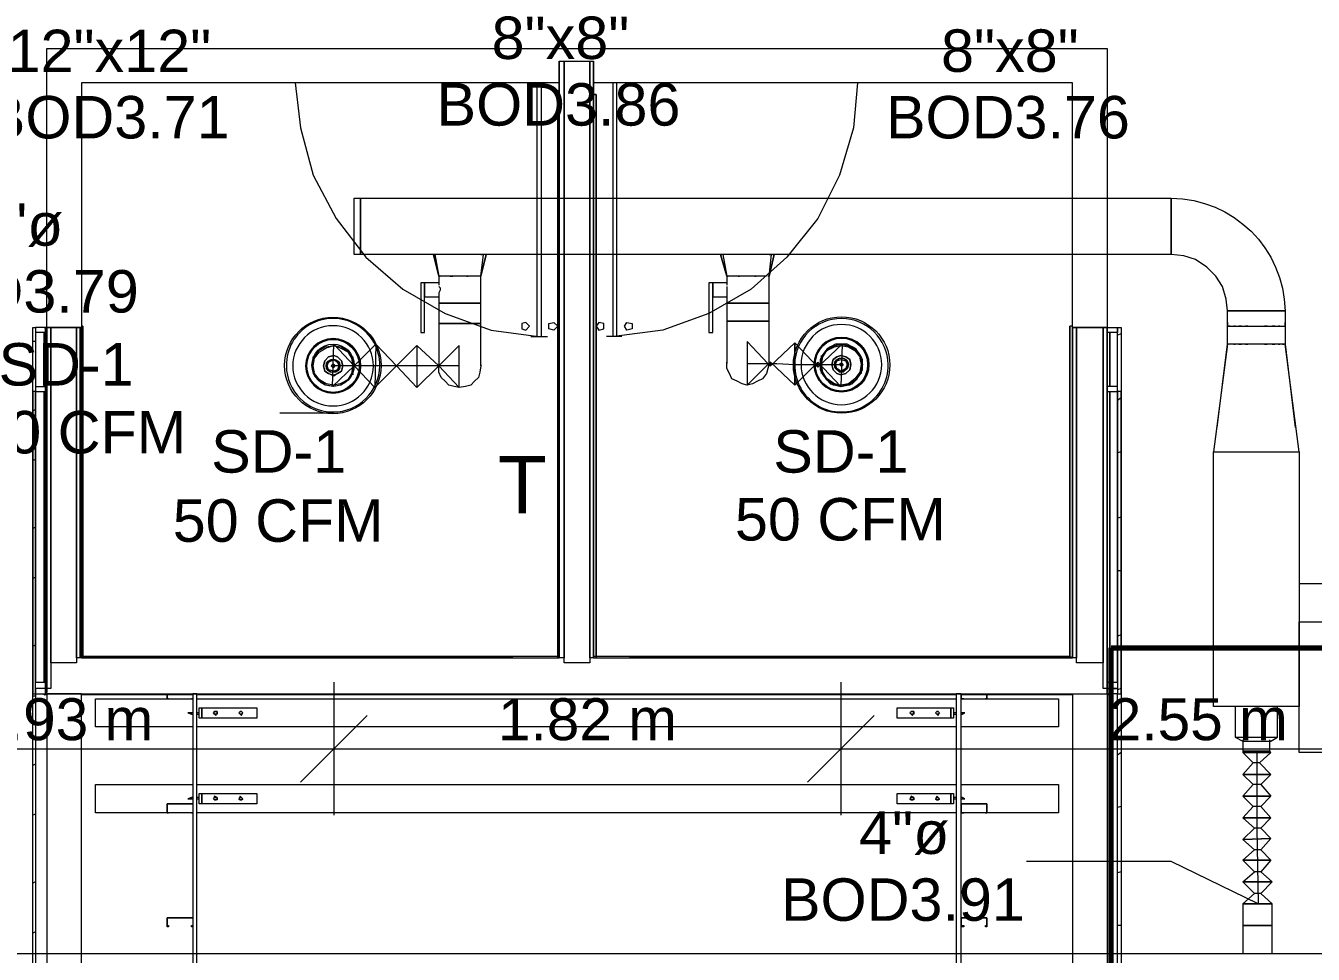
# Model space of a CAD drawing. Header units: metres. Extents: x -2 to 237, y -8 to 52.
# Drawn here: x 36.29 to 40.902, y 42.542 to 45.867 of the extents above; entities that cross this region are included whole.
import ezdxf

# ---------------------------------------------------------------- set-up
doc = ezdxf.new("R2010")
doc.units = ezdxf.units.M
doc.layers.add('HVAC - Ductos', color=5, linetype='Continuous', lineweight=0)
doc.layers.add('PDF2_Text', color=7, linetype='Continuous', lineweight=0)
doc.layers.add('PDF2_Geometry', color=7, linetype='Continuous', lineweight=0, true_color=0xaaaaaa)
doc.styles.add('PDF Helvetica', font='')
doc.styles.get('PDF Helvetica').set_extended_font_data('Helvetica')

msp = doc.modelspace()

# ---------------------------------------------------------------- linework, layer by layer
at = {"layer": 'HVAC - Ductos', "lineweight": 0}
for points in [[(38.2005, 45.1489), (38.2005, 45.4836)], [(37.7556, 45.0479), (37.7694, 44.97), (37.7694, 44.947), (37.7189, 44.947), (37.7051, 44.947), (37.7051, 44.7682), (37.7189, 44.7682), (37.7189, 44.947), (37.7189, 44.9424), (37.7189, 44.9333), (37.7189, 44.9287), (37.7189, 44.9241), (37.7189, 44.915), (37.7189, 44.9104), (37.7189, 44.9058), (37.7189, 44.9012), (37.7189, 44.8966), (37.7694, 44.8966), (37.7694, 44.8737), (37.7785, 44.8737), (37.7923, 44.8737), (37.806, 44.8737), (37.8244, 44.8737), (37.8428, 44.8737), (37.8657, 44.8737), (37.884, 44.8737), (37.8978, 44.8737), (37.9115, 44.8737), (37.9161, 44.8737), (37.9207, 44.8737), (37.9207, 44.97), (37.9161, 44.97), (37.9115, 44.97), (37.8978, 44.97), (37.884, 44.97), (37.8657, 44.97), (37.8428, 44.97), (37.8244, 44.97), (37.806, 44.97), (37.7923, 44.97), (37.7785, 44.97), (37.774, 44.97), (37.7694, 44.97), (37.774, 44.97), (37.7694, 44.97)], [(37.7694, 45.0479), (37.7602, 45.0479), (37.7556, 45.0479), (37.751, 45.0479)], [(37.751, 45.0479), (37.7694, 44.97), (37.751, 45.0479)], [(37.7923, 45.0479), (37.774, 45.0479)], [(37.8565, 45.0479), (37.8336, 45.0479), (37.829, 45.0479), (37.8015, 45.0479), (37.7969, 45.0479)], [(37.8244, 45.0479), (37.8106, 45.0479), (37.8015, 45.0479)], [(37.9161, 45.0479), (37.8978, 45.0479), (37.8932, 45.0479), (37.8886, 45.0479), (37.8794, 45.0479), (37.8657, 45.0479), (37.8611, 45.0479)], [(37.9391, 45.0479), (37.9207, 44.97), (37.9391, 45.0479), (37.9345, 45.0479)], [(37.9207, 44.97), (37.9299, 45.0479), (37.9207, 45.0479), (37.9253, 45.0479)], [(38.7784, 45.0479), (38.8013, 44.97), (38.7784, 45.0479)], [(38.8013, 45.0479), (38.7921, 45.0479), (38.7875, 45.0479), (38.8013, 44.97), (38.8058, 44.97), (38.8013, 44.97)], [(38.8242, 45.0479), (38.8196, 45.0479), (38.8058, 45.0479)], [(38.8884, 45.0479), (38.8655, 45.0479), (38.8609, 45.0479), (38.8563, 45.0479), (38.8425, 45.0479), (38.8334, 45.0479), (38.8288, 45.0479)], [(38.9527, 44.97), (38.9618, 45.0479), (38.9481, 45.0479), (38.9297, 45.0479), (38.9251, 45.0479), (38.9205, 45.0479), (38.9113, 45.0479), (38.8976, 45.0479), (38.893, 45.0479)], [(38.9527, 45.0479), (38.9572, 45.0479)], [(38.9435, 44.97), (38.9297, 44.97), (38.9113, 44.97), (38.893, 44.97), (38.8747, 44.97), (38.8563, 44.97), (38.8379, 44.97), (38.8196, 44.97), (38.8104, 44.97), (38.8058, 44.97), (38.8013, 44.97), (38.8013, 44.947), (38.7508, 44.947), (38.737, 44.947), (38.737, 44.7682), (38.7508, 44.7682), (38.7508, 44.947), (38.7508, 44.9424), (38.7508, 44.9333), (38.7508, 44.9287), (38.7508, 44.9241), (38.7508, 44.915), (38.7508, 44.9104), (38.7508, 44.9058), (38.7508, 44.9012), (38.7508, 44.8966), (38.8013, 44.8966), (38.8013, 44.8737), (38.8104, 44.8737), (38.8196, 44.8737), (38.8379, 44.8737), (38.8563, 44.8737), (38.8747, 44.8737), (38.893, 44.8737), (38.9113, 44.8737), (38.9297, 44.8737), (38.9435, 44.8737), (38.9481, 44.8737), (38.9527, 44.8737), (38.9527, 44.97), (38.9481, 44.97)], [(37.7694, 44.947), (37.7694, 44.9424), (37.7694, 44.9379)], [(37.7694, 44.9333), (37.774, 44.9287), (37.774, 44.9196), (37.7694, 44.9104), (37.7694, 44.9012), (37.7694, 44.8966)], [(38.8013, 44.947), (38.8013, 44.9424), (38.8013, 44.9379)], [(38.8013, 44.9333), (38.8013, 44.9287), (38.8013, 44.9196), (38.8013, 44.9104), (38.8013, 44.9012), (38.8013, 44.8966)], [(37.9207, 44.649), (37.9207, 44.6536), (37.9207, 44.6719), (37.9207, 44.6994), (37.9207, 44.7407), (37.9207, 44.7819), (37.9207, 44.8003), (37.9161, 44.8003), (37.9115, 44.8003), (37.8978, 44.8003), (37.884, 44.8003), (37.8657, 44.8003), (37.8428, 44.8003), (37.8244, 44.8003), (37.806, 44.8003), (37.7923, 44.8003), (37.7785, 44.8003), (37.7694, 44.8003), (37.7694, 44.7544), (37.7694, 44.7178), (37.7694, 44.6856), (37.7694, 44.6627), (37.7694, 44.649), (37.7694, 44.6536)], [(38.9527, 44.6581), (38.9527, 44.6627), (38.9527, 44.681), (38.9527, 44.7132), (38.9527, 44.7499), (38.9527, 44.7911), (38.9527, 44.8095), (38.9481, 44.8095), (38.9435, 44.8095), (38.9297, 44.8095), (38.9113, 44.8095), (38.893, 44.8095), (38.8747, 44.8095), (38.8563, 44.8095), (38.8379, 44.8095), (38.8196, 44.8095), (38.8104, 44.8095), (38.8013, 44.8095), (38.8013, 44.7682), (38.8013, 44.7269), (38.8013, 44.6948), (38.8013, 44.6719), (38.8013, 44.6581), (38.8013, 44.6627)], [(40.6037, 44.7911), (40.6082, 44.7911), (40.6266, 44.7911), (40.6496, 44.7911), (40.6725, 44.7911), (40.7, 44.7911), (40.723, 44.7911), (40.7504, 44.7911), (40.7687, 44.7911), (40.7871, 44.7911), (40.7917, 44.7911), (40.7963, 44.7911), (40.8009, 44.7911), (40.8009, 44.7269), (40.7963, 44.7269), (40.7871, 44.7269), (40.7687, 44.7269), (40.7504, 44.7269), (40.723, 44.7269), (40.7, 44.7269), (40.6725, 44.7269), (40.6496, 44.7269), (40.6266, 44.7269), (40.6082, 44.7269), (40.5991, 44.7269), (40.5945, 44.7269), (40.5945, 44.7911), (40.5991, 44.7911)], [(40.622, 44.7911), (40.6174, 44.7911)], [(40.645, 44.7911), (40.6404, 44.7911), (40.6358, 44.7911)], [(40.6679, 44.7911), (40.6587, 44.7911)], [(40.7367, 44.7911), (40.7321, 44.7911), (40.7275, 44.7911)], [(40.7642, 44.7911), (40.7596, 44.7911), (40.755, 44.7911)], [(40.7825, 44.7911), (40.7779, 44.7911)], [(38.8747, 44.6581), (38.8884, 44.6581), (38.9297, 44.6581), (38.9481, 44.6581), (38.8747, 44.7361), (38.8747, 44.5802), (38.9481, 44.6536)], [(38.8747, 44.7361), (38.8747, 44.5802)], [(37.3199, 44.6765), (37.3199, 44.681), (37.3245, 44.681), (37.3383, 44.704), (37.3612, 44.7178), (37.3657, 44.7224)], [(37.3657, 44.7178), (37.3933, 44.7224), (37.4163, 44.7178)], [(37.4163, 44.7224), (37.4209, 44.7178), (37.4437, 44.704), (37.4575, 44.681)], [(37.9207, 44.6536), (37.9207, 44.649), (37.9161, 44.626), (37.9115, 44.6076), (37.8978, 44.5939), (37.884, 44.5802), (37.8657, 44.5756), (37.8428, 44.571), (37.8244, 44.5756), (37.806, 44.5802), (37.7923, 44.5939), (37.7785, 44.6076), (37.7694, 44.626), (37.7694, 44.649), (37.6914, 44.7224), (37.6914, 44.571), (37.618, 44.649), (37.5446, 44.7269), (37.54, 44.571), (37.618, 44.649), (37.6914, 44.7224), (37.6914, 44.571), (37.7694, 44.649)], [(37.8428, 44.571), (37.8428, 44.7224)], [(38.9572, 44.649), (39.0444, 44.7315), (39.0444, 44.5802), (38.9572, 44.6627), (38.9481, 44.6536)], [(39.1269, 44.6444), (39.2141, 44.7269), (39.2095, 44.5756), (39.1269, 44.6627), (39.0444, 44.5802), (39.0444, 44.7315), (39.1269, 44.6444), (39.1269, 44.6627)], [(39.1407, 44.6214), (39.1407, 44.626), (39.1361, 44.6536), (39.1361, 44.6352), (39.1452, 44.6168), (39.159, 44.5985), (39.1728, 44.5847), (39.1911, 44.5802), (39.2095, 44.5756), (39.2324, 44.5802), (39.2507, 44.5847), (39.2645, 44.5985), (39.2783, 44.6168), (39.2874, 44.6352), (39.2874, 44.6536), (39.2874, 44.6719), (39.2783, 44.6902), (39.2645, 44.7086), (39.2507, 44.7178), (39.2324, 44.7269), (39.2095, 44.7269), (39.1911, 44.7269), (39.1728, 44.7178), (39.159, 44.7086), (39.1452, 44.6902), (39.1361, 44.6719), (39.1361, 44.6536), (39.1407, 44.6719), (39.1498, 44.6902), (39.159, 44.704), (39.1728, 44.7178), (39.1911, 44.7224), (39.2095, 44.7269), (39.2324, 44.7224), (39.2461, 44.7178), (39.2645, 44.704), (39.2737, 44.6902), (39.2828, 44.6719), (39.2874, 44.6536), (39.2828, 44.6352), (39.2737, 44.6168), (39.2645, 44.5985), (39.2461, 44.5893), (39.2324, 44.5802), (39.2095, 44.5802), (39.1911, 44.5802), (39.1728, 44.5893), (39.159, 44.5985), (39.1498, 44.6168), (39.1407, 44.6352), (39.1361, 44.6536), (39.1407, 44.6765), (39.1407, 44.681), (39.1407, 44.6856)], [(39.1452, 44.6856), (39.159, 44.704), (39.1819, 44.7178)], [(39.1819, 44.7224), (39.1865, 44.7224), (39.2095, 44.7269), (39.2369, 44.7224), (39.2415, 44.7224)], [(39.2415, 44.7178), (39.2645, 44.704), (39.2783, 44.6856), (39.2828, 44.681), (39.2828, 44.6765)], [(40.5578, 44.4288), (40.5945, 44.7269), (40.5441, 44.3416), (40.8513, 44.3416), (40.8009, 44.7269), (40.8376, 44.4288)], [(40.6174, 44.7269), (40.622, 44.7269)], [(40.6358, 44.7269), (40.6404, 44.7269), (40.645, 44.7269)], [(40.6587, 44.7269), (40.6679, 44.7269)], [(40.7275, 44.7269), (40.7321, 44.7269), (40.7367, 44.7269)], [(40.755, 44.7269), (40.7596, 44.7269), (40.7642, 44.7269)], [(40.7779, 44.7269), (40.7825, 44.7269)], [(40.7917, 44.7269), (40.7963, 44.7269)], [(37.3245, 44.626), (37.3153, 44.649), (37.3245, 44.6765)], [(37.8428, 44.649), (37.829, 44.649), (37.7877, 44.649), (37.7694, 44.649), (37.7281, 44.649), (37.6547, 44.649), (37.5813, 44.649), (37.508, 44.649), (37.4483, 44.649), (37.4071, 44.649), (37.3933, 44.649)], [(37.462, 44.681), (37.462, 44.6765)], [(37.462, 44.6719), (37.4666, 44.649), (37.462, 44.626)], [(38.9527, 44.6627), (38.9527, 44.6581), (38.9481, 44.6398), (38.9435, 44.6214), (38.9297, 44.6031), (38.9113, 44.5939), (38.893, 44.5847), (38.8747, 44.5802), (38.8563, 44.5847), (38.8379, 44.5939), (38.8196, 44.6031), (38.8104, 44.6214), (38.8013, 44.6398), (38.8013, 44.6581)], [(38.9481, 44.6581), (38.9572, 44.649), (38.9572, 44.6627)], [(38.9481, 44.6581), (38.9801, 44.6581), (39.0444, 44.6536), (39.104, 44.6536), (39.159, 44.6536), (39.1957, 44.6536), (39.2095, 44.6536)], [(39.2783, 44.6765), (39.2828, 44.6536)], [(39.2828, 44.649), (39.2783, 44.626)], [(37.3612, 44.5847), (37.3383, 44.5985), (37.3245, 44.6168), (37.3199, 44.6214)], [(37.4575, 44.6168), (37.4437, 44.5985), (37.4209, 44.5847)], [(37.462, 44.6214), (37.462, 44.6168)], [(39.1865, 44.5802), (39.1819, 44.5802), (39.1819, 44.5847), (39.159, 44.5985), (39.1452, 44.6214)], [(39.2828, 44.626), (39.2828, 44.6214), (39.2783, 44.6214), (39.2645, 44.5985), (39.2415, 44.5847), (39.2415, 44.5802), (39.2369, 44.5802)], [(37.4209, 44.5802), (37.4163, 44.5802), (37.3933, 44.5756), (37.3657, 44.5802), (37.3612, 44.5802)], [(39.2369, 44.5847), (39.2095, 44.5802), (39.1865, 44.5847)], [(37.3933, 44.4793), (37.2006, 44.4793)], [(40.8513, 43.8693), (41.0073, 43.8693)], [(37.3933, 43.5161), (37.3933, 43.2777), (37.3933, 43.0392)], [(39.2095, 43.5161), (39.2095, 43.2777), (39.2095, 43.0392)], [(37.5126, 43.3969), (37.3933, 43.2777), (37.274, 43.1584)], [(39.3287, 43.3969), (39.2095, 43.2777), (39.0902, 43.1584)], [(40.7504, 43.3052), (40.7733, 43.3189), (40.7733, 43.429), (40.7642, 43.429), (40.7504, 43.429), (40.7367, 43.429), (40.7184, 43.429), (40.7, 43.429), (40.677, 43.429), (40.6587, 43.429), (40.645, 43.429), (40.6312, 43.429), (40.6266, 43.429), (40.622, 43.429), (40.622, 43.3189), (40.6496, 43.3052), (40.6587, 43.3052), (40.677, 43.3052), (40.7, 43.3052), (40.7184, 43.3052), (40.7367, 43.3052), (40.7459, 43.3052), (40.7504, 43.3052), (40.7459, 43.3052)], [(40.622, 43.3189), (40.6266, 43.3189), (40.6312, 43.3189), (40.645, 43.3189), (40.6587, 43.3189), (40.677, 43.3189), (40.7, 43.3189), (40.7184, 43.3189), (40.7367, 43.3189), (40.7504, 43.3189), (40.7642, 43.3189), (40.7733, 43.3189)], [(40.7092, 43.2272), (40.7504, 43.1859), (40.6496, 43.1859), (40.6862, 43.2272), (40.6496, 43.2639), (40.7504, 43.2639), (40.7459, 43.2639), (40.7321, 43.2639), (40.7092, 43.2639), (40.6862, 43.2639), (40.6679, 43.2639), (40.6542, 43.2639), (40.6496, 43.2639), (40.6542, 43.2639), (40.6679, 43.2639), (40.6862, 43.2639), (40.7092, 43.2639), (40.7321, 43.2639), (40.7459, 43.2639), (40.7504, 43.2639), (40.7459, 43.2685), (40.7459, 43.3098)], [(40.6496, 43.3098), (40.6496, 43.2685), (40.6496, 43.2639), (40.7504, 43.2639), (40.7092, 43.2272), (40.6862, 43.2272)], [(35.224, 43.2777), (37.3933, 43.2777), (39.2095, 43.2777), (41.764, 43.2777), (42.4015, 43.2777)], [(40.7, 43.2639), (40.7, 42.9933), (40.7046, 42.7227)], [(40.7138, 43.1492), (40.7504, 43.108), (40.6496, 43.108), (40.6862, 43.1492), (40.6496, 43.1859), (40.7504, 43.1859), (40.7138, 43.1492), (40.6862, 43.1492)], [(40.7138, 43.0713), (40.7504, 43.03), (40.6496, 43.03), (40.6862, 43.0713), (40.6496, 43.108), (40.7504, 43.108), (40.7138, 43.0713), (40.6862, 43.0713)], [(40.7138, 42.9933), (40.7504, 42.9566), (40.6496, 42.9521), (40.6908, 42.9933), (40.6496, 43.03), (40.7504, 43.03), (40.7138, 42.9933), (40.6908, 42.9933)], [(40.7138, 42.9153), (40.7504, 42.8787), (40.6496, 42.8787), (40.6908, 42.9153), (40.6496, 42.9521), (40.7504, 42.9566), (40.7138, 42.9153), (40.6908, 42.9153)], [(40.7046, 42.7227), (40.3927, 42.8741), (39.8745, 42.8741)], [(40.7138, 42.8373), (40.755, 42.8007), (40.6496, 42.8007), (40.6908, 42.8373), (40.6496, 42.8787), (40.7504, 42.8787), (40.7138, 42.8373), (40.6908, 42.8373)], [(40.7138, 42.7594), (40.755, 42.7227), (40.6496, 42.7227), (40.6908, 42.7594), (40.6496, 42.8007), (40.755, 42.8007), (40.7138, 42.7594), (40.6908, 42.7594)], [(40.7504, 42.7227), (40.7459, 42.7227), (40.7367, 42.7227), (40.7275, 42.7227), (40.7138, 42.7227), (40.7046, 42.7227), (40.6908, 42.7227), (40.677, 42.7227), (40.6679, 42.7227), (40.6587, 42.7227), (40.6542, 42.7227)], [(40.755, 42.5439), (40.755, 42.6447), (40.7504, 42.6447), (40.7459, 42.6447), (40.7367, 42.6447), (40.7275, 42.6447), (40.7138, 42.6447), (40.7046, 42.6447), (40.6908, 42.6447), (40.677, 42.6447), (40.6679, 42.6447), (40.6587, 42.6447), (40.6542, 42.6447), (40.6496, 42.6447), (40.6496, 42.5439)], [(40.6542, 42.5439), (40.6587, 42.5439), (40.6679, 42.5439), (40.677, 42.5439), (40.6908, 42.5439), (40.7046, 42.5439), (40.7138, 42.5439), (40.7275, 42.5439), (40.7367, 42.5439), (40.7459, 42.5439), (40.7504, 42.5439)]]:
    msp.add_lwpolyline(points, dxfattribs=at)
for points in [[(37.4896, 45.2498), (37.4896, 45.0479), (37.4666, 45.0479), (37.4666, 45.2498)], [(40.3927, 45.0479), (37.4896, 45.0479), (37.4896, 45.2498), (40.3927, 45.2498)], [(38.783, 45.0479), (38.7784, 45.0479)], [(38.971, 45.0479), (38.9527, 44.97), (38.971, 45.0479), (38.9664, 45.0479)], [(37.8106, 44.97), (37.8152, 44.97), (37.8198, 44.97), (37.8152, 44.97)], [(37.8702, 44.97), (37.8748, 44.97)], [(38.8425, 44.97), (38.8471, 44.97)], [(38.9022, 44.97), (38.9067, 44.97)], [(37.9207, 44.8737), (37.9161, 44.8737), (37.9115, 44.8737), (37.8978, 44.8737), (37.884, 44.8737), (37.8657, 44.8737), (37.8428, 44.8737), (37.8244, 44.8737), (37.806, 44.8737), (37.7923, 44.8737), (37.7785, 44.8737), (37.7694, 44.8737), (37.7694, 44.8003), (37.7785, 44.8003), (37.7923, 44.8003), (37.806, 44.8003), (37.8244, 44.8003), (37.8428, 44.8003), (37.8657, 44.8003), (37.884, 44.8003), (37.8978, 44.8003), (37.9115, 44.8003), (37.9161, 44.8003), (37.9207, 44.8003)], [(38.9527, 44.8737), (38.9481, 44.8737), (38.9435, 44.8737), (38.9297, 44.8737), (38.9113, 44.8737), (38.893, 44.8737), (38.8747, 44.8737), (38.8563, 44.8737), (38.8379, 44.8737), (38.8196, 44.8737), (38.8104, 44.8737), (38.8013, 44.8737), (38.8013, 44.8095), (38.8104, 44.8095), (38.8196, 44.8095), (38.8379, 44.8095), (38.8563, 44.8095), (38.8747, 44.8095), (38.893, 44.8095), (38.9113, 44.8095), (38.9297, 44.8095), (38.9435, 44.8095), (38.9481, 44.8095), (38.9527, 44.8095)], [(40.5991, 44.7911), (40.6037, 44.7911)], [(37.462, 44.649), (37.4575, 44.6214), (37.4437, 44.5985), (37.4163, 44.5847), (37.3933, 44.5802), (37.3657, 44.5847), (37.3429, 44.5985), (37.3245, 44.6214), (37.3199, 44.649), (37.3245, 44.6765), (37.3429, 44.6994), (37.3657, 44.7132), (37.3933, 44.7224), (37.4163, 44.7132), (37.4437, 44.6994), (37.4575, 44.6765)], [(37.5446, 44.7269), (37.54, 44.571), (37.4666, 44.649), (37.3887, 44.5756), (37.3933, 44.7269), (37.4666, 44.649)], [(37.8428, 44.7224), (37.7694, 44.649), (37.8428, 44.571)], [(39.2828, 44.6536), (39.2783, 44.626), (39.2599, 44.6031), (39.2369, 44.5847), (39.2095, 44.5802), (39.1865, 44.5847), (39.159, 44.6031), (39.1452, 44.626), (39.1407, 44.6536), (39.1452, 44.681), (39.159, 44.704), (39.1865, 44.7178), (39.2095, 44.7224), (39.2369, 44.7178), (39.2599, 44.704), (39.2783, 44.681)], [(37.4254, 44.649), (37.4209, 44.6673), (37.4071, 44.681), (37.3933, 44.6856), (37.3749, 44.681), (37.3612, 44.6673), (37.3566, 44.649), (37.3612, 44.6673), (37.3749, 44.681), (37.3933, 44.6856), (37.4071, 44.681), (37.4209, 44.6673)], [(37.3566, 44.649), (37.3612, 44.6306), (37.3749, 44.6214), (37.3933, 44.6168), (37.4071, 44.6214), (37.4209, 44.6306), (37.4254, 44.649), (37.4209, 44.6306), (37.4071, 44.6214), (37.3933, 44.6122), (37.3749, 44.6214), (37.3612, 44.6306)], [(37.4163, 44.649), (37.4117, 44.6352), (37.3979, 44.626), (37.3841, 44.626), (37.3703, 44.6352), (37.3657, 44.649), (37.3703, 44.6627), (37.3841, 44.6719), (37.3979, 44.6719), (37.4117, 44.6627)], [(37.4117, 44.649), (37.4071, 44.6352), (37.3933, 44.6306), (37.3749, 44.6352), (37.3703, 44.649), (37.3749, 44.6627), (37.3933, 44.6719), (37.4071, 44.6627)], [(37.3979, 44.649), (37.3933, 44.6536), (37.3887, 44.6536), (37.3841, 44.649), (37.3887, 44.6536), (37.3933, 44.6536)], [(37.3841, 44.649), (37.3887, 44.6444), (37.3933, 44.6444), (37.3979, 44.649), (37.3933, 44.6444), (37.3887, 44.6444)], [(39.2461, 44.6536), (39.2415, 44.6719), (39.2278, 44.681), (39.2095, 44.6856), (39.1957, 44.681), (39.1819, 44.6719), (39.1774, 44.6536), (39.1819, 44.6719), (39.1957, 44.681), (39.2095, 44.6856), (39.2278, 44.681), (39.2415, 44.6719)], [(39.1774, 44.6536), (39.1819, 44.6352), (39.1957, 44.6214), (39.2095, 44.6168), (39.2278, 44.6214), (39.2415, 44.6352), (39.2461, 44.6536), (39.2415, 44.6352), (39.2278, 44.6214), (39.2095, 44.6168), (39.1957, 44.6214), (39.1819, 44.6352)], [(39.2369, 44.6536), (39.2324, 44.6398), (39.2186, 44.626), (39.2049, 44.626), (39.1911, 44.6398), (39.1865, 44.6536), (39.1911, 44.6673), (39.2049, 44.6765), (39.2186, 44.6765), (39.2324, 44.6673)], [(39.2324, 44.6536), (39.2278, 44.6398), (39.2095, 44.6306), (39.1957, 44.6398), (39.1911, 44.6536), (39.1957, 44.6673), (39.2095, 44.6719), (39.2278, 44.6673)], [(39.2186, 44.6536), (39.2141, 44.6581), (39.2095, 44.6581), (39.2049, 44.6536), (39.2095, 44.6581), (39.2141, 44.6581)], [(39.2049, 44.6536), (39.2095, 44.649), (39.2141, 44.649), (39.2186, 44.6536), (39.2141, 44.649), (39.2095, 44.649)], [(40.5441, 43.429), (40.5441, 44.3416), (40.8513, 44.3416), (40.8513, 43.429)], [(40.9706, 43.2639), (40.8513, 43.2639), (40.8513, 43.7317), (40.9706, 43.7317)], [(40.6496, 43.2685), (40.6542, 43.2685), (40.6633, 43.2685), (40.6725, 43.2685), (40.6862, 43.2685), (40.7, 43.2685), (40.7092, 43.2685), (40.723, 43.2685), (40.7321, 43.2685), (40.7413, 43.2685), (40.7459, 43.2685), (40.7413, 43.2685), (40.7321, 43.2685), (40.723, 43.2685), (40.7092, 43.2685), (40.7, 43.2685), (40.6862, 43.2685), (40.6725, 43.2685), (40.6633, 43.2685), (40.6542, 43.2685)], [(40.7413, 43.2685), (40.7275, 43.2685), (40.7092, 43.2685), (40.6862, 43.2685), (40.6679, 43.2685), (40.6542, 43.2685), (40.6496, 43.2685), (40.6542, 43.2685), (40.6679, 43.2685), (40.6862, 43.2685), (40.7092, 43.2685), (40.7275, 43.2685)], [(40.6496, 42.6447), (40.6542, 42.6447), (40.6587, 42.6447), (40.6679, 42.6447), (40.677, 42.6447), (40.6908, 42.6447), (40.7046, 42.6447), (40.7138, 42.6447), (40.7275, 42.6447), (40.7367, 42.6447), (40.7459, 42.6447), (40.7504, 42.6447), (40.755, 42.6447), (40.755, 42.7227), (40.7504, 42.7227), (40.7459, 42.7227), (40.7367, 42.7227), (40.7275, 42.7227), (40.7138, 42.7227), (40.7046, 42.7227), (40.6908, 42.7227), (40.677, 42.7227), (40.6679, 42.7227), (40.6587, 42.7227), (40.6542, 42.7227), (40.6496, 42.7227)], [(40.755, 42.7227), (40.7504, 42.7227), (40.7321, 42.7227), (40.7138, 42.7227), (40.6908, 42.7227), (40.6725, 42.7227), (40.6587, 42.7227), (40.6496, 42.7227), (40.6587, 42.7227), (40.6725, 42.7227), (40.6908, 42.7227), (40.7138, 42.7227), (40.7367, 42.7227), (40.7504, 42.7227)], [(40.6496, 42.7227), (40.6587, 42.7227), (40.6725, 42.7227), (40.6908, 42.7227), (40.7138, 42.7227), (40.7321, 42.7227), (40.7504, 42.7227), (40.755, 42.7227), (40.7504, 42.7227), (40.7367, 42.7227), (40.7138, 42.7227), (40.6908, 42.7227), (40.6725, 42.7227), (40.6587, 42.7227)], [(47.3088, 42.1356), (34.3113, 42.1356), (34.3113, 42.5439), (47.3088, 42.5439)]]:
    msp.add_lwpolyline(points, close=True, dxfattribs=at)
msp.add_lwpolyline([(40.5945, 44.8049), (40.5945, 44.7911), (40.5945, 44.8461), (40.8009, 44.8461), (40.5945, 44.8461), (40.5899, 44.8874), (40.5762, 44.9333), (40.5533, 44.97), (40.5211, 45.0021), (40.4799, 45.0296), (40.4386, 45.0433), (40.3927, 45.0479), (40.3927, 45.2498, -0.406655), (40.8009, 44.8461), (40.8009, 44.7911), (40.8009, 44.8049)], format="xyb", dxfattribs=at)
for points in [[(37.2236, 44.649, 0.986375), (37.5584, 44.649, 1.013813)], [(37.2466, 44.649, 0.994864), (37.5354, 44.649, 0.9944)], [(39.0444, 44.6536, 1.013803), (39.3792, 44.6536, 0.986385)], [(39.0673, 44.6536, 0.994843), (39.3562, 44.6536, 0.994317)], [(37.2924, 44.649, 0.990081), (37.4896, 44.649, 0.990081)], [(39.1131, 44.6536, 0.990486), (39.3103, 44.6536, 0.98969)]]:
    msp.add_lwpolyline(points, format="xyb", close=True, dxfattribs=at)
for centre, radius in [((39.2125, 44.6522), 0.1727), ((37.3903, 44.6503), 0.1727), ((37.39, 44.6489), 0.095), ((37.393, 44.6489), 0.0966), ((37.392, 44.6489), 0.095), ((39.2107, 44.6535), 0.095), ((39.2138, 44.6535), 0.0966), ((39.2128, 44.6535), 0.0951), ((37.391, 44.6512), 0.0757)]:
    msp.add_circle(centre, radius, dxfattribs=at)
for centre, major_axis, ratio, start_param, end_param in [((37.391, 44.6489), (-0.0253, 0), 0.943056, 3.143011, 9.426196), ((39.2117, 44.6535), (0.0252, 0), 0.944964, 0.001095, 6.28428)]:
    msp.add_ellipse(centre, major_axis=major_axis, ratio=ratio, start_param=start_param, end_param=end_param, dxfattribs=at)
at = {"layer": 'PDF2_Geometry', "lineweight": 0}
for points in [[(38.2005, 43.6079), (36.4944, 43.6079), (36.4944, 44.7911), (36.4944, 43.6079), (36.4898, 43.6033), (36.4898, 44.7865), (36.4898, 43.6033), (36.4898, 44.7865), (36.3659, 44.7865), (36.3659, 45.7863), (36.4898, 45.7863), (40.1634, 45.7863), (40.1634, 45.6625), (40.1634, 44.7865), (40.0396, 44.7865), (40.0396, 43.6033), (40.0396, 44.7865), (40.0534, 44.7865), (40.0534, 43.6033), (40.0396, 43.6033), (40.0396, 44.7865), (40.0396, 43.6033), (40.0304, 43.6079), (38.3243, 43.6079)], [(38.0354, 43.6033), (36.4898, 43.6033), (38.2005, 43.6033), (38.2005, 45.7405), (38.2188, 45.7405), (38.2188, 43.6033), (38.2005, 43.6033), (38.2005, 45.6212), (38.1959, 45.6212), (38.1959, 43.6033), (38.1959, 45.6212), (38.2005, 45.6212), (38.2005, 43.6033), (38.2005, 45.6625), (38.2005, 45.7405), (38.2005, 43.6033), (38.2005, 45.6625), (36.4898, 45.6625), (36.4898, 44.7865), (36.3613, 44.7865), (36.3247, 44.7865), (36.3247, 44.7682)], [(36.3247, 44.5756), (36.3613, 44.5756), (36.3613, 44.7682), (36.3247, 44.7682), (36.3247, 44.5756), (36.3247, 44.5572), (36.3613, 44.5572), (36.3613, 43.5161), (36.3613, 44.5572), (36.3613, 44.5756), (36.3613, 44.7682), (36.3613, 44.7865), (36.3659, 44.7865), (36.3797, 44.7865), (36.3797, 43.4932), (36.3659, 43.4932), (36.3659, 44.7865), (36.3659, 43.4795), (36.3613, 43.4795), (36.3613, 44.7865), (36.3568, 44.7865), (36.3613, 44.7865), (36.3613, 43.6033), (36.3613, 43.4749), (40.1634, 43.4749), (40.1634, 43.6033), (40.1634, 44.7865), (40.0396, 44.7865), (40.0396, 45.6625), (38.3243, 45.6625), (38.3243, 43.6033), (38.3105, 43.6033), (38.3105, 45.7405), (38.3243, 45.7405), (38.3243, 43.6033), (40.0396, 43.6033), (38.4527, 43.6033)], [(37.2557, 45.6625), (37.274, 45.502), (37.3199, 45.3323), (37.4025, 45.1764), (37.508, 45.0387), (37.6409, 44.9241), (37.7923, 44.837), (37.9574, 44.7773), (38.1271, 44.7544)], [(38.1225, 44.7544), (38.1225, 45.6625)], [(38.1362, 45.6625), (38.1362, 44.7544)], [(38.3931, 45.6625), (38.3931, 44.7544)], [(39.2691, 45.6625), (39.2553, 45.502), (39.2049, 45.3323), (39.1269, 45.1764), (39.0168, 45.0387), (38.8884, 44.9241), (38.737, 44.837), (38.5719, 44.7773), (38.3977, 44.7544)], [(38.4068, 44.7544), (38.4068, 45.6625)], [(36.3247, 44.5572), (36.3156, 44.5572), (36.3156, 44.7865), (36.3247, 44.7865)], [(40.0304, 44.7911), (40.0304, 43.6079)], [(40.0396, 44.7911), (40.0304, 44.7911)], [(40.0396, 44.7911), (40.0304, 44.7911)], [(40.0304, 43.6079), (40.0304, 44.7911)], [(40.2001, 44.7865), (40.2001, 44.7682), (40.1634, 44.7682), (40.1634, 44.5756), (40.1634, 44.7682), (40.1634, 44.7865), (40.2001, 44.7865), (40.2138, 44.7865), (40.2138, 44.5572), (40.2001, 44.5572)], [(40.2001, 43.5161), (40.2001, 44.5572), (40.2001, 44.7865), (40.2138, 44.7865), (40.2138, 44.5572), (40.2001, 44.5572), (40.2001, 43.4749), (40.2138, 43.4749), (40.2138, 42.42), (40.2001, 42.42), (40.2001, 43.4749), (40.2138, 43.4749)], [(36.3247, 44.7361), (36.3156, 44.7361)], [(38.0996, 44.7544), (38.1592, 44.7544)], [(38.4252, 44.7544), (38.3702, 44.7544)], [(40.2001, 44.5756), (40.2001, 44.7682)], [(40.2138, 44.7636), (40.2001, 44.759)], [(36.3156, 43.4749), (36.3247, 43.4749), (36.3247, 44.5572), (36.3247, 43.5161)], [(40.2138, 44.5343), (40.2001, 44.5251)], [(36.3247, 44.493), (36.3156, 44.4884)], [(40.2138, 44.3416), (40.2001, 44.3371)], [(36.3247, 44.3142), (36.3156, 44.3096)], [(40.2138, 44.1077), (40.2001, 44.1032)], [(36.3247, 44.0711), (36.3156, 44.0665)], [(40.2138, 43.9151), (40.2001, 43.9151)], [(36.3247, 43.8923), (36.3156, 43.8877)], [(40.2138, 43.6858), (40.2001, 43.6812)], [(36.3247, 43.6491), (36.3156, 43.6446)], [(36.3659, 43.4703), (36.3568, 43.4703), (36.3568, 43.4749), (36.3568, 43.4703), (36.3613, 43.4749), (36.3613, 43.4932), (36.3247, 43.4932), (36.3247, 43.4749), (36.3613, 43.4749)], [(40.1634, 43.4749), (40.1634, 43.4932), (40.2001, 43.4932), (40.2001, 43.4749), (40.1634, 43.4749), (40.1726, 43.4703), (40.1726, 43.4749), (40.1726, 43.4703), (40.1634, 43.4703)], [(40.2138, 43.4932), (40.2001, 43.4886)], [(36.3247, 43.4657), (36.3156, 43.4657)], [(36.4898, 43.4749), (36.3659, 43.4749), (36.3659, 38.1823)], [(36.8888, 43.4703), (36.7971, 43.4703), (36.4898, 43.4703)], [(36.8888, 43.3556), (36.5402, 43.3556), (36.5402, 43.4565), (36.7971, 43.4565), (36.8888, 43.4565)], [(36.9026, 43.4749), (36.8888, 43.4749)], [(39.6223, 43.4703), (36.9026, 43.4703)], [(36.9026, 43.4565), (39.6223, 43.4565)], [(39.6406, 43.4749), (39.6223, 43.4749)], [(40.0396, 43.4703), (39.7323, 43.4703), (39.6406, 43.4703)], [(39.6406, 43.4565), (39.7323, 43.4565), (39.9891, 43.4565), (39.9891, 43.3556), (39.6406, 43.3556)], [(40.0396, 43.4749), (40.1634, 43.4749), (40.1634, 38.1823), (40.0396, 38.1823), (40.0396, 35.2058)], [(36.8888, 43.406), (36.8842, 43.406), (36.8705, 43.406), (36.8842, 43.4015), (36.8888, 43.4015)], [(36.8842, 43.4015), (36.8842, 43.406)], [(36.9117, 43.406), (36.9026, 43.406)], [(36.9026, 43.4015), (36.9117, 43.4015)], [(36.9209, 43.4015), (36.9209, 43.3969)], [(39.6039, 43.3969), (39.6039, 43.4015)], [(39.6223, 43.406), (39.6131, 43.406)], [(39.6131, 43.4015), (39.6223, 43.4015)], [(39.6406, 43.4015), (39.6452, 43.4015), (39.6543, 43.406), (39.6452, 43.406), (39.6406, 43.406)], [(39.6452, 43.406), (39.6452, 43.4015)], [(39.6223, 43.3556), (36.9026, 43.3556)], [(40.2138, 43.2639), (40.2001, 43.2547)], [(36.3247, 43.2226), (36.3156, 43.2181)], [(36.8888, 43.0484), (36.5402, 43.0484), (36.5402, 43.1492), (36.8888, 43.1492)], [(36.9026, 43.1492), (39.6223, 43.1492)], [(39.6406, 43.1492), (39.9891, 43.1492), (39.9891, 43.0484), (39.6406, 43.0484)], [(36.8888, 43.1034), (36.8842, 43.1034), (36.8705, 43.0988), (36.8842, 43.0988), (36.8888, 43.0988)], [(36.8842, 43.0988), (36.8842, 43.1034)], [(36.9117, 43.1034), (36.9026, 43.1034)], [(36.9026, 43.0988), (36.9117, 43.0988)], [(36.9209, 43.108), (36.9209, 43.1034)], [(39.6039, 43.1034), (39.6039, 43.108)], [(39.6223, 43.1034), (39.6131, 43.1034)], [(39.6131, 43.0988), (39.6223, 43.0988)], [(39.6406, 43.0988), (39.6452, 43.0988), (39.6543, 43.0988), (39.6452, 43.1034), (39.6406, 43.1034)], [(39.6452, 43.1034), (39.6452, 43.0988)], [(36.3247, 43.0438), (36.3156, 43.0392)], [(39.6223, 43.0484), (36.9026, 43.0484)], [(40.2138, 43.0713), (40.2001, 43.0667)], [(36.3247, 42.8007), (36.3156, 42.7961)], [(40.2138, 42.8373), (40.2001, 42.8328)], [(36.3247, 42.6218), (36.3156, 42.6173)], [(36.8888, 42.6401), (36.8842, 42.6401), (36.8842, 42.6447), (36.8888, 42.6447)], [(40.2138, 42.6447), (40.2001, 42.6447)]]:
    msp.add_lwpolyline(points, dxfattribs=at)
for points in [[(38.2188, 43.5849), (38.2188, 45.7405), (38.3105, 45.7405), (38.3105, 43.5849)], [(38.3243, 45.7405), (38.3243, 43.6033), (38.3243, 45.6625)], [(38.3335, 45.6212), (38.3243, 45.6212), (38.3243, 43.6033), (38.3243, 45.6212), (38.3335, 45.6212), (38.3335, 43.6033)], [(36.3247, 44.5572), (36.3156, 44.5572), (36.3156, 43.4749), (36.3156, 44.5572), (36.3156, 44.7865), (36.3247, 44.7865)], [(36.3797, 43.5849), (36.3797, 44.7865), (36.4715, 44.7865), (36.4715, 43.5849)], [(36.4715, 43.6033), (36.4715, 44.7865), (36.4852, 44.7865), (36.4852, 43.6033)], [(36.4852, 43.6033), (36.4852, 44.7865), (36.4898, 44.7865), (36.4898, 43.6033)], [(36.4944, 44.7911), (36.4898, 44.7911)], [(38.095, 44.7911), (38.0812, 44.8049), (38.0675, 44.8003), (38.0675, 44.7819), (38.0812, 44.7773)], [(38.1959, 44.7911), (38.1821, 44.7773), (38.1638, 44.7819), (38.1638, 44.8003), (38.1821, 44.8049)], [(38.3335, 44.7911), (38.3427, 44.7773), (38.361, 44.7819), (38.361, 44.8003), (38.3427, 44.8049)], [(38.4344, 44.7911), (38.4436, 44.8049), (38.4619, 44.8003), (38.4619, 44.7819), (38.4436, 44.7773)], [(40.0396, 44.7865), (40.0396, 43.6033)], [(40.0534, 43.5849), (40.0534, 44.7865), (40.1497, 44.7865), (40.1497, 43.5849)], [(40.1497, 43.4932), (40.1497, 44.7865), (40.1634, 44.7865), (40.1634, 43.4932)], [(40.1634, 43.4795), (40.1634, 44.7865)], [(36.3568, 44.5756), (36.3568, 44.7682)], [(40.1726, 44.5756), (40.1726, 44.7682)], [(36.3568, 43.5161), (36.3568, 44.5572)], [(40.1634, 44.5572), (40.1634, 43.5161), (40.2001, 43.5161), (40.2001, 43.4932), (40.1634, 43.4932), (40.1634, 43.5161), (40.1634, 44.5572), (40.2001, 44.5572), (40.2001, 44.5756), (40.1634, 44.5756)], [(40.1726, 43.5161), (40.1726, 44.5572)], [(40.2138, 43.4749), (40.2138, 44.5572)], [(36.3613, 43.4932), (36.3247, 43.4932), (36.3247, 43.5161), (36.3613, 43.5161)], [(36.3247, 42.42), (36.3156, 42.42), (36.3156, 43.4749), (36.3247, 43.4749)], [(36.4898, 39.6408), (36.4898, 43.4749), (36.7971, 43.4749), (36.8888, 43.4749), (36.8888, 39.6408), (36.9026, 39.6408), (36.9026, 43.4749), (39.6223, 43.4749), (39.6223, 39.6408), (39.6406, 39.6408), (39.6406, 43.4749), (39.6406, 43.4565), (39.6497, 43.4565), (39.6406, 43.4565), (39.6406, 43.4749), (39.7323, 43.4749), (40.0396, 43.4749), (40.0396, 39.6408)], [(36.7971, 43.4749), (36.7971, 43.4565)], [(36.8017, 43.4565), (36.7971, 43.4565)], [(36.8842, 43.4565), (36.8888, 43.4565)], [(39.7277, 43.4565), (39.7323, 43.4565)], [(39.7323, 43.4749), (39.7323, 43.4565)], [(36.9117, 43.4244), (36.9209, 43.4244), (37.1181, 43.4244), (37.1181, 43.3877), (36.9209, 43.3877), (36.9117, 43.3877)], [(36.9209, 43.4244), (36.9209, 43.3877)], [(36.9209, 43.406), (36.9209, 43.4015), (36.9209, 43.3969), (36.9209, 43.4015), (36.9209, 43.406), (36.9209, 43.4106), (36.9209, 43.406), (36.9209, 43.4015), (36.9209, 43.406), (36.9209, 43.4106)], [(36.9622, 43.406), (36.9668, 43.4015), (36.9714, 43.3969), (36.976, 43.406), (36.976, 43.4106), (36.9668, 43.4106)], [(36.976, 43.406), (36.976, 43.4015), (36.9668, 43.4015), (36.9622, 43.406), (36.9668, 43.4106), (36.976, 43.4106)], [(37.0539, 43.406), (37.0585, 43.4015), (37.0631, 43.3969), (37.0677, 43.406), (37.0631, 43.4106), (37.0585, 43.4106)], [(37.0677, 43.406), (37.0631, 43.4015), (37.0585, 43.4015), (37.0539, 43.406), (37.0585, 43.4106), (37.0631, 43.4106)], [(39.6131, 43.4244), (39.6131, 43.3877), (39.6039, 43.3877), (39.4112, 43.3877), (39.4112, 43.4244), (39.6039, 43.4244)], [(39.4571, 43.406), (39.4617, 43.4015), (39.4663, 43.3969), (39.4709, 43.406), (39.4709, 43.4106), (39.4617, 43.4106)], [(39.4709, 43.406), (39.4709, 43.4015), (39.4617, 43.4015), (39.4571, 43.406), (39.4617, 43.4106), (39.4709, 43.4106)], [(39.5489, 43.406), (39.5534, 43.4015), (39.558, 43.3969), (39.5626, 43.406), (39.558, 43.4106), (39.5534, 43.4106)], [(39.5626, 43.406), (39.558, 43.4015), (39.5534, 43.4015), (39.5489, 43.406), (39.5534, 43.4106), (39.558, 43.4106)], [(39.6039, 43.4244), (39.6039, 43.3877)], [(39.6039, 43.406), (39.6039, 43.4015), (39.6039, 43.3969), (39.6039, 43.4015), (39.6039, 43.406), (39.6039, 43.4106), (39.6039, 43.406), (39.6039, 43.4015), (39.6039, 43.406), (39.6039, 43.4106)], [(36.7971, 43.0804), (36.8017, 43.0804), (36.8888, 43.0804), (36.8017, 43.0804), (36.7971, 43.0804), (36.7971, 43.0484)], [(36.9117, 43.1171), (36.9209, 43.1171), (37.1181, 43.1171), (37.1181, 43.0804), (36.9209, 43.0804), (36.9117, 43.0804)], [(36.9209, 43.1171), (36.9209, 43.0804)], [(36.9209, 43.0988), (36.9209, 43.0942), (36.9209, 43.0988), (36.9209, 43.1034), (36.9209, 43.108), (36.9209, 43.1034), (36.9209, 43.0988), (36.9209, 43.0942), (36.9209, 43.0988), (36.9209, 43.1034)], [(36.9622, 43.0988), (36.9668, 43.0942), (36.9714, 43.0942), (36.976, 43.0988), (36.976, 43.1034), (36.9668, 43.108)], [(36.976, 43.0988), (36.976, 43.0942), (36.9668, 43.0942), (36.9622, 43.0988), (36.9668, 43.1034), (36.976, 43.1034)], [(37.0539, 43.0988), (37.0585, 43.0942), (37.0631, 43.0942), (37.0677, 43.0988), (37.0631, 43.1034), (37.0585, 43.108)], [(37.0677, 43.0988), (37.0631, 43.0942), (37.0585, 43.0942), (37.0539, 43.0988), (37.0585, 43.1034), (37.0631, 43.1034)], [(39.6131, 43.1171), (39.6131, 43.0804), (39.6039, 43.0804), (39.4112, 43.0804), (39.4112, 43.1171), (39.6039, 43.1171)], [(39.4571, 43.0988), (39.4617, 43.0942), (39.4663, 43.0942), (39.4709, 43.0988), (39.4709, 43.1034), (39.4617, 43.108)], [(39.4709, 43.0988), (39.4709, 43.0942), (39.4617, 43.0942), (39.4571, 43.0988), (39.4617, 43.1034), (39.4709, 43.1034)], [(39.5489, 43.0988), (39.5534, 43.0942), (39.558, 43.0942), (39.5626, 43.0988), (39.558, 43.1034), (39.5534, 43.108)], [(39.5626, 43.0988), (39.558, 43.0942), (39.5534, 43.0942), (39.5489, 43.0988), (39.5534, 43.1034), (39.558, 43.1034)], [(39.6039, 43.1171), (39.6039, 43.0804)], [(39.6039, 43.0988), (39.6039, 43.0942), (39.6039, 43.0988), (39.6039, 43.1034), (39.6039, 43.108), (39.6039, 43.1034), (39.6039, 43.0988), (39.6039, 43.0942), (39.6039, 43.0988), (39.6039, 43.1034)], [(39.7323, 43.0804), (39.6452, 43.0804), (39.6406, 43.0804), (39.6406, 43.0484), (39.6497, 43.0484), (39.6406, 43.0484), (39.6406, 43.0804), (39.6452, 43.0804), (39.7323, 43.0804), (39.7323, 43.0484)], [(36.8017, 43.0484), (36.7971, 43.0484)], [(36.8842, 43.0484), (36.8888, 43.0484)], [(39.7277, 43.0484), (39.7323, 43.0484)], [(36.7971, 42.6723), (36.8017, 42.6723), (36.8888, 42.6723), (36.8017, 42.6723), (36.7971, 42.6723), (36.7971, 42.6447), (36.8017, 42.6447), (36.8017, 42.6401), (36.7971, 42.6401)], [(39.7277, 42.6401), (39.7277, 42.6447), (39.7323, 42.6447), (39.7323, 42.6723), (39.6452, 42.6723), (39.6406, 42.6723), (39.6406, 42.6447), (39.6497, 42.6447), (39.6497, 42.6401), (39.6406, 42.6401), (39.6406, 42.6723), (39.6452, 42.6723), (39.7323, 42.6723), (39.7323, 42.6401)]]:
    msp.add_lwpolyline(points, close=True, dxfattribs=at)
at = {"layer": 'PDF2_Geometry', "color": 232, "lineweight": 70, "true_color": 0xe91e64}
msp.add_lwpolyline([(40.1774, 43.6392), (41.2087, 43.6392), (41.2087, 42.0743), (40.1774, 42.0743)], close=True, dxfattribs=at)

# ---------------------------------------------------------------- texts
at = {"layer": 'PDF2_Text', "lineweight": 0, "attachment_point": 4, "style": 'PDF Helvetica'}
for s, insert, char_height in [('8"x8"', (37.9588, 45.823), 0.15205), ('12"x12"', (36.2251, 45.7771), 0.15205), ('8"x8"', (39.5686, 45.7771), 0.15205), ('BOD3.86', (37.7616, 45.5845), 0.15205), ('BOD3.71', (36.1471, 45.5386), 0.15205), ('BOD3.76', (39.3714, 45.5386), 0.15205), ('6"ø', (36.1013, 45.1534), 0.15205), ('BOD3.79', (35.8215, 44.9149), 0.15205), ('SD-1', (36.193, 44.6535), 0.15205), ('100 CFM', (35.9912, 44.4104), 0.15205), ('SD-1', (36.9543, 44.3416), 0.15205), ('SD-1', (38.9678, 44.3416), 0.15205), ('T', (37.9817, 44.2233), 0.2049), ('50 CFM', (36.8167, 44.0939), 0.15205), ('50 CFM', (38.8302, 44.0985), 0.15205), ('1.93 m', (36.1059, 43.3823), 0.15017), ('1.82 m', (37.9817, 43.3823), 0.15017), ('2.55 m', (40.1694, 43.3823), 0.15017), ('4"ø', (39.2751, 42.9748), 0.15205), ('BOD3.91', (38.9953, 42.7363), 0.15205)]:
    msp.add_mtext(s, dxfattribs=dict(at, insert=insert, char_height=char_height))

doc.saveas('drawing.dxf')
